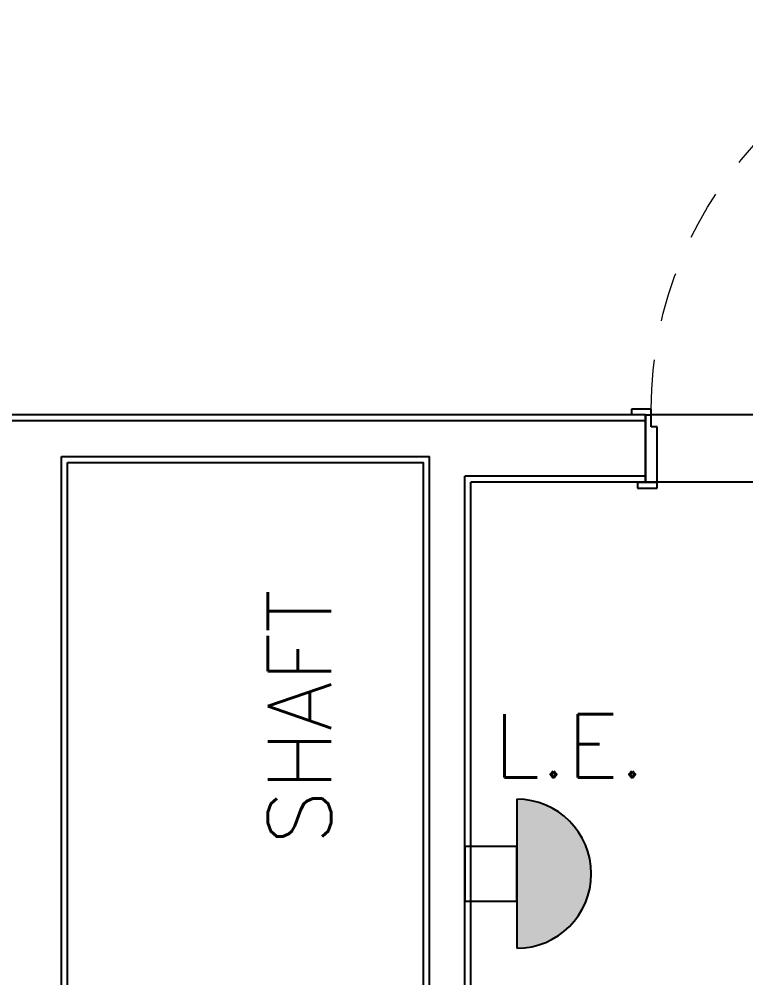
# Model space of a CAD drawing. Header units: millimetres. Extents: x 188.6 to 263.2, y 40.1 to 120.1.
# Drawn here: x 231.928 to 233.764, y 109.932 to 112.354 of the extents above; entities that cross this region are included whole.
import ezdxf
from ezdxf.enums import TextEntityAlignment as Align

# ---------------------------------------------------------------- set-up
doc = ezdxf.new("R2010")
doc.units = ezdxf.units.MM
doc.linetypes.add('_XREF_APTOS 605 E 606_R01$0$XREF-TIPO$0$HIDDEN2', pattern=[0.1875, 0.125, -0.0625])
for name, color, linetype in [('_XREF_APTOS 605 E 606_R01$0$E-MC-ESQUADRIAS', 2, 'Continuous'), ('_XREF_APTOS 605 E 606_R01$0$P-MC-PISO', 1, 'Continuous'), ('ARQ', 8, 'Continuous'), ('ARQ-BASE', 8, 'Continuous'), ('ARQ-TXT', 8, 'Continuous'), ('INC-LE', 96, 'Continuous'), ('LE', 96, 'Continuous'), ('LE-TEXTO', 7, 'Continuous')]:
    doc.layers.add(name, color=color, linetype=linetype)
doc.styles.add('60-50', font='romans.shx', dxfattribs={"height": 0.08})
doc.styles.add('60-75', font='romans.shx', dxfattribs={"height": 0.12})

# ---------------------------------------------------------------- blocks, each defined once
blk = doc.blocks.new('_XREF_APTOS 605 E 606_R01$0$23784628347')
at = {"layer": '_XREF_APTOS 605 E 606_R01$0$E-MC-ESQUADRIAS', "color": 8}
for p, q in [((149.9174, 21.4651), (149.8874, 21.4651)), ((149.8874, 21.4651), (149.8874, 20.4651)), ((149.9174, 20.4651), (149.9174, 21.4651)), ((149.8374, 20.4801), (149.8874, 20.4801)), ((149.8374, 20.4651), (149.8374, 20.4801)), ((149.8874, 20.4801), (149.8874, 20.4351)), ((150.8874, 20.4801), (150.9374, 20.4801)), ((150.8874, 20.4651), (150.8874, 20.4801)), ((150.9374, 20.4801), (150.9374, 20.4651)), ((149.8724, 20.4651), (149.8374, 20.4651)), ((149.8374, 20.4651), (149.8724, 20.4651)), ((149.8724, 20.2951), (149.8724, 20.4651)), ((149.8874, 20.4651), (149.8724, 20.4651)), ((149.9174, 20.4651), (149.8874, 20.4651)), ((149.8874, 20.4651), (149.9174, 20.4651)), ((150.8874, 20.4351), (150.8874, 20.4651)), ((150.9024, 20.4651), (150.8874, 20.4651)), ((150.9024, 20.4651), (150.9374, 20.4651)), ((150.9024, 20.4651), (150.9024, 20.2951)), ((149.8874, 20.4351), (149.9024, 20.4351)), ((149.9024, 20.4351), (149.9024, 20.2951)), ((150.8724, 20.4351), (150.8874, 20.4351)), ((150.8724, 20.2951), (150.8724, 20.4351)), ((149.8524, 20.2801), (149.8524, 20.2951)), ((149.9024, 20.2951), (149.8524, 20.2951)), ((149.9024, 20.2801), (149.8524, 20.2801)), ((149.9024, 20.2951), (149.9024, 20.2801)), ((150.8724, 20.2801), (150.8724, 20.2951)), ((150.9224, 20.2951), (150.8724, 20.2951)), ((150.9224, 20.2801), (150.8724, 20.2801)), ((150.9224, 20.2951), (150.9224, 20.2801))]:
    blk.add_line(p, q, dxfattribs=at)
at = {"layer": '_XREF_APTOS 605 E 606_R01$0$E-MC-ESQUADRIAS', "color": 8, "linetype": '_XREF_APTOS 605 E 606_R01$0$XREF-TIPO$0$HIDDEN2', "lineweight": 13}
blk.add_arc((149.9024, 20.4802), 0.985, 359.9934, 90.8726, dxfattribs=at)
at = {"layer": '_XREF_APTOS 605 E 606_R01$0$P-MC-PISO', "color": 8}
blk.add_line((149.8874, 20.4651), (150.8874, 20.4651), dxfattribs=at)
blk = doc.blocks.new('A$C1BFF5DEF')
at = {"layer": 'ARQ-BASE', "color": 8}
for p, q in [((34.6213, 2.2999), (29.5064, 2.2999)), ((34.6213, 2.2849), (29.5364, 2.2849)), ((34.6213, 2.1299), (34.6213, 2.2999)), ((33.1453, 0.2049), (33.1453, 2.1949)), ((33.1453, 2.1949), (34.0753, 2.1949)), ((34.0753, 0.2049), (34.0753, 2.1949)), ((33.1603, 0.2199), (33.1603, 2.1799)), ((33.1603, 2.1799), (34.0603, 2.1799)), ((34.0603, 0.2199), (34.0603, 2.1799)), ((34.1653, 0.1149), (34.1653, 2.1449)), ((34.6213, 2.1449), (34.1653, 2.1449)), ((34.1803, 0.0999), (34.1803, 2.1299)), ((37.84, 2.1299), (34.1803, 2.1299))]:
    blk.add_line(p, q, dxfattribs=at)
at = {"layer": 'ARQ-BASE', "color": 8, "xscale": -1}
blk.add_blockref('_XREF_APTOS 605 E 606_R01$0$23784628347', (185.5237, -18.1652), dxfattribs=at)
blk = doc.blocks.new('LE')
at = {"layer": 'INC-LE'}
blk.add_hatch(color=256, dxfattribs=at).paths.add_polyline_path([(-0.1674, 0.1162), (0.1674, 0.1162, 1)])
blk.add_line((-0.1674, 0.1162), (0.1674, 0.1162), dxfattribs=at)
blk.add_lwpolyline([(-0.0614, 0), (0.0614, 0), (0.0614, 0.1162), (-0.0614, 0.1162)], close=True, dxfattribs=at)
blk.add_arc((0, 0.1162), 0.1674, 0, 180, dxfattribs=at)

msp = doc.modelspace()

# ---------------------------------------------------------------- block references
at = {"layer": 'ARQ'}
msp.add_blockref('A$C1BFF5DEF', (198.8891, 109.0543), dxfattribs=at)

# ---------------------------------------------------------------- next in the draw order: block references
at = {"layer": 'LE', "xscale": 1.125, "yscale": 1.125, "zscale": 1.125, "rotation": 270}
msp.add_blockref('LE', (233.0545, 110.195), dxfattribs=at)

# ---------------------------------------------------------------- next in the draw order: texts
at = {"layer": 'ARQ-TXT', "insert": (232.636, 110.5907), "char_height": 0.16, "attachment_point": 5, "rotation": 90, "style": '60-75'}
msp.add_mtext('\\A1;SHAFT', dxfattribs=at)
at = {"layer": 'LE-TEXTO', "style": '60-50'}
msp.add_text('L.E.', height=0.16, dxfattribs=at).set_placement((233.3193, 110.5183), align=Align.MIDDLE)

doc.saveas('drawing.dxf')
